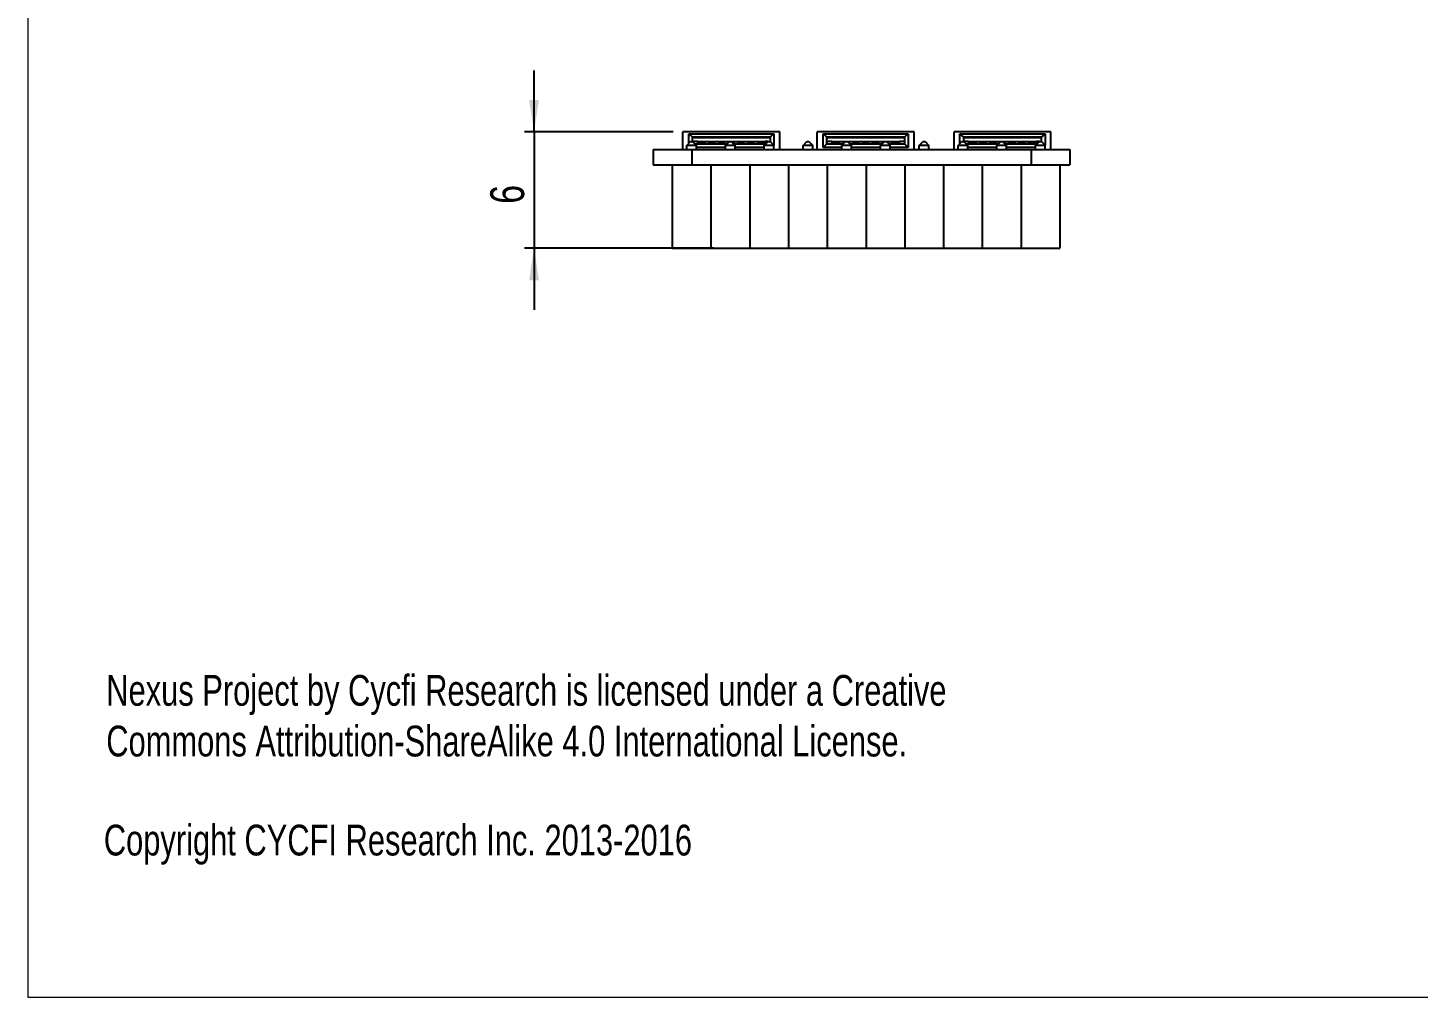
# Model space of a CAD drawing. Header units: millimetres. Extents: x 5 to 292, y 4 to 204.
# Drawn here: x 4.9 to 148.4, y 4.5 to 104.5 of the extents above; entities that cross this region are included whole.
import ezdxf

# ---------------------------------------------------------------- set-up
doc = ezdxf.new("R2010")
doc.units = ezdxf.units.MM
doc.layers.add('LAYER_1', color=179, linetype='Continuous')
doc.styles.add('SLDTEXTSTYLE0', font='TXT', dxfattribs={"width": 0.75})
doc.dimstyles.new('SLDDIMSTYLE0', dxfattribs={"dimtxt": 3.5, "dimasz": 3.302, "dimexe": 0, "dimexo": 0.0625, "dimgap": 0.875, "dimtad": 1, "dimlfac": 0.5, "dimrnd": 1e-09, "dimzin": 12, "dimdsep": 46, "dimtxsty": 'SLDTEXTSTYLE0', "dimsah": 1, "dimcen": 0.09, "dimadec": 0, "dimazin": 3, "dimtfac": 1, "dimtmove": 0, "dimatfit": 0, "dimfxl": 1, "dimfrac": 2, "dimtolj": 1, "dimtzin": 12, "dimarcsym": 0})

# ---------------------------------------------------------------- blocks, each defined once
blk = doc.blocks.new('SW_NOTE_0')
at = {"layer": 'LAYER_1', "color": 0, "char_height": 3.175, "attachment_point": 1, "style": 'SLDTEXTSTYLE0'}
for s, insert in [('Nexus Project by Cycfi Research is licensed under a Creative', (0, 4.09)), ('Commons Attribution-ShareAlike 4.0 International License.', (0, -1.14))]:
    blk.add_mtext(s, dxfattribs=dict(at, insert=insert))
blk = doc.blocks.new('_D')
at = {"layer": 'LAYER_1'}
for p, q in [((57.17, 93.74), (57.17, 100.09)), ((71.53, 93.74), (56.17, 93.74)), ((57.17, 93.74), (57.17, 81.74)), ((75.73, 81.74), (56.17, 81.74)), ((57.17, 81.74), (57.17, 75.39))]:
    blk.add_line(p, q, dxfattribs=at)
for points in [[(57.17, 93.74), (57.67, 97.04), (56.66, 97.04)], [(57.17, 81.74), (56.66, 78.44), (57.67, 78.44)]]:
    blk.add_solid(points, dxfattribs=at)
at = {"layer": 'LAYER_1', "insert": (52.65, 86.32), "char_height": 3.5, "attachment_point": 1, "rotation": 90, "style": 'SLDTEXTSTYLE0'}
blk.add_mtext('6', dxfattribs=at)

msp = doc.modelspace()

# ---------------------------------------------------------------- linework, layer by layer
at = {"color": 7, "linetype": 'Continuous', "lineweight": 18}
for p, q in [((4.92, 204.48), (4.92, 4.48)), ((4.92, 4.48), (291.92, 4.48))]:
    msp.add_line(p, q, dxfattribs=at)
at = {"color": 7, "linetype": 'Continuous', "lineweight": 25}
for p, q in [((72.529, 91.938), (72.529, 93.738)), ((82.529, 93.738), (72.529, 93.738)), ((73.129, 92.537), (73.129, 93.538)), ((73.129, 93.538), (81.929, 93.538)), ((73.529, 93.192), (73.129, 93.538)), ((81.929, 93.538), (81.529, 93.192)), ((81.929, 93.538), (81.929, 92.339)), ((82.529, 91.938), (82.529, 93.738)), ((86.398, 91.938), (86.398, 93.738)), ((96.398, 93.738), (86.398, 93.738)), ((86.998, 92.118), (86.998, 93.538)), ((86.998, 93.538), (95.798, 93.538)), ((87.398, 93.192), (86.998, 93.538)), ((95.798, 93.538), (95.398, 93.192)), ((95.798, 93.538), (95.798, 92.118)), ((96.398, 91.938), (96.398, 93.738)), ((100.519, 91.938), (100.519, 93.738)), ((110.519, 93.738), (100.519, 93.738)), ((101.119, 92.527), (101.119, 93.538)), ((101.119, 93.538), (109.919, 93.538)), ((101.519, 93.192), (101.119, 93.538)), ((109.919, 93.538), (109.519, 93.192)), ((109.919, 93.538), (109.919, 92.348)), ((110.519, 91.938), (110.519, 93.738)), ((69.459, 91.938), (69.459, 90.338)), ((69.459, 91.938), (73.459, 91.938)), ((72.93, 92.338), (73.33, 92.738)), ((73.93, 92.338), (72.93, 92.338)), ((72.93, 91.938), (72.93, 92.338)), ((73.33, 92.738), (73.53, 92.738)), ((73.459, 91.938), (73.459, 90.338)), ((73.459, 91.938), (108.459, 91.938)), ((73.529, 92.738), (73.529, 93.192)), ((81.529, 93.192), (73.529, 93.192)), ((81.529, 93.138), (73.529, 93.138)), ((73.53, 92.738), (73.629, 92.738)), ((73.53, 92.738), (73.93, 92.338)), ((74.029, 92.738), (73.629, 92.738)), ((73.75, 92.518), (77.11, 92.518)), ((73.93, 91.938), (73.93, 92.338)), ((76.93, 92.118), (73.93, 92.118)), ((74.029, 92.738), (74.029, 92.518)), ((74.029, 92.738), (77.33, 92.738)), ((74.259, 92.518), (74.259, 92.738)), ((74.359, 92.698), (74.319, 92.738)), ((74.359, 92.698), (74.359, 92.738)), ((74.699, 92.698), (74.359, 92.698)), ((74.359, 92.518), (74.359, 92.698)), ((74.379, 92.738), (74.379, 92.698)), ((74.379, 92.698), (74.379, 92.678)), ((74.379, 92.678), (74.379, 92.518)), ((74.679, 92.698), (74.679, 92.738)), ((74.679, 92.678), (74.679, 92.698)), ((74.679, 92.584), (74.679, 92.678)), ((74.679, 92.584), (74.679, 92.518)), ((74.699, 92.698), (74.739, 92.738)), ((74.699, 92.698), (74.699, 92.738)), ((74.699, 92.518), (74.699, 92.698)), ((74.799, 92.738), (74.799, 92.518)), ((75.259, 92.518), (75.259, 92.738)), ((75.359, 92.698), (75.319, 92.738)), ((75.359, 92.698), (75.359, 92.738)), ((75.359, 92.698), (75.359, 92.518)), ((75.699, 92.638), (75.359, 92.638)), ((75.379, 92.738), (75.379, 92.698)), ((75.379, 92.698), (75.379, 92.678)), ((75.379, 92.678), (75.379, 92.518)), ((75.679, 92.698), (75.679, 92.738)), ((75.679, 92.678), (75.679, 92.698)), ((75.679, 92.584), (75.679, 92.678)), ((75.679, 92.584), (75.679, 92.518)), ((75.699, 92.698), (75.739, 92.738)), ((75.699, 92.698), (75.699, 92.738)), ((75.699, 92.518), (75.699, 92.698)), ((75.799, 92.738), (75.799, 92.518)), ((76.259, 92.518), (76.259, 92.738)), ((76.359, 92.698), (76.319, 92.738)), ((76.359, 92.698), (76.359, 92.738)), ((76.359, 92.518), (76.359, 92.698)), ((76.699, 92.698), (76.359, 92.698)), ((76.699, 92.638), (76.359, 92.638)), ((76.379, 92.738), (76.379, 92.698)), ((76.379, 92.698), (76.379, 92.678)), ((76.379, 92.678), (76.379, 92.518)), ((76.679, 92.698), (76.679, 92.738)), ((76.679, 92.678), (76.679, 92.698)), ((76.679, 92.584), (76.679, 92.678)), ((76.679, 92.584), (76.679, 92.518)), ((76.699, 92.698), (76.739, 92.738)), ((76.699, 92.698), (76.699, 92.738)), ((76.699, 92.518), (76.699, 92.698)), ((76.799, 92.738), (76.799, 92.518)), ((76.93, 92.338), (77.33, 92.738)), ((77.93, 92.338), (76.93, 92.338)), ((76.93, 91.938), (76.93, 92.338)), ((77.259, 92.667), (77.259, 92.738)), ((77.324, 92.732), (77.319, 92.738)), ((77.33, 92.738), (77.53, 92.738)), ((77.53, 92.738), (81.029, 92.738)), ((77.53, 92.738), (77.93, 92.338)), ((77.679, 92.698), (77.679, 92.738)), ((77.679, 92.678), (77.679, 92.698)), ((77.679, 92.589), (77.679, 92.678)), ((77.699, 92.698), (77.739, 92.738)), ((77.699, 92.698), (77.699, 92.738)), ((77.699, 92.569), (77.699, 92.698)), ((77.75, 92.518), (81.11, 92.518)), ((77.799, 92.738), (77.799, 92.518)), ((77.93, 91.938), (77.93, 92.338)), ((80.93, 92.118), (77.93, 92.118)), ((78.259, 92.518), (78.259, 92.738)), ((78.359, 92.698), (78.319, 92.738)), ((78.359, 92.698), (78.359, 92.738)), ((78.359, 92.518), (78.359, 92.698)), ((78.699, 92.698), (78.359, 92.698)), ((78.699, 92.638), (78.359, 92.638)), ((78.379, 92.738), (78.379, 92.698)), ((78.379, 92.698), (78.379, 92.678)), ((78.379, 92.678), (78.379, 92.518)), ((78.679, 92.698), (78.679, 92.738)), ((78.679, 92.678), (78.679, 92.698)), ((78.679, 92.584), (78.679, 92.678)), ((78.679, 92.584), (78.679, 92.518)), ((78.699, 92.698), (78.699, 92.738)), ((78.699, 92.698), (78.739, 92.738)), ((78.699, 92.518), (78.699, 92.698)), ((78.799, 92.738), (78.799, 92.518)), ((79.259, 92.518), (79.259, 92.738)), ((79.359, 92.698), (79.319, 92.738)), ((79.359, 92.698), (79.359, 92.738)), ((79.359, 92.518), (79.359, 92.698)), ((79.699, 92.638), (79.359, 92.638)), ((79.379, 92.738), (79.379, 92.698)), ((79.379, 92.698), (79.379, 92.678)), ((79.379, 92.678), (79.379, 92.518)), ((79.679, 92.698), (79.679, 92.738)), ((79.679, 92.678), (79.679, 92.698)), ((79.679, 92.584), (79.679, 92.678)), ((79.679, 92.584), (79.679, 92.518)), ((79.699, 92.698), (79.699, 92.738)), ((79.699, 92.698), (79.739, 92.738)), ((79.699, 92.518), (79.699, 92.698)), ((79.799, 92.738), (79.799, 92.518)), ((80.259, 92.518), (80.259, 92.738)), ((80.359, 92.698), (80.319, 92.738)), ((80.359, 92.698), (80.359, 92.738)), ((80.359, 92.698), (80.359, 92.518)), ((80.699, 92.698), (80.359, 92.698)), ((80.379, 92.738), (80.379, 92.698)), ((80.379, 92.698), (80.379, 92.678)), ((80.379, 92.678), (80.379, 92.518)), ((80.679, 92.698), (80.679, 92.738)), ((80.679, 92.678), (80.679, 92.698)), ((80.679, 92.584), (80.679, 92.678)), ((80.679, 92.584), (80.679, 92.518)), ((80.699, 92.698), (80.739, 92.738)), ((80.699, 92.698), (80.699, 92.738)), ((80.699, 92.518), (80.699, 92.698)), ((80.799, 92.738), (80.799, 92.518)), ((80.93, 92.338), (81.33, 92.738)), ((81.93, 92.338), (80.93, 92.338)), ((80.93, 91.938), (80.93, 92.338)), ((81.029, 92.738), (81.029, 92.518)), ((81.33, 92.738), (81.029, 92.738)), ((81.33, 92.738), (81.53, 92.738)), ((81.529, 93.192), (81.529, 92.738)), ((81.53, 92.738), (81.93, 92.338)), ((81.93, 91.938), (81.93, 92.338)), ((84.93, 92.338), (85.33, 92.738)), ((85.93, 92.338), (84.93, 92.338)), ((84.93, 91.938), (84.93, 92.338)), ((85.33, 92.738), (85.53, 92.738)), ((85.53, 92.738), (85.93, 92.338)), ((85.93, 91.938), (85.93, 92.338)), ((86.998, 92.118), (87.398, 92.518)), ((88.93, 92.118), (86.998, 92.118)), ((95.398, 93.192), (87.398, 93.192)), ((87.398, 92.518), (87.398, 93.192)), ((95.398, 93.138), (87.398, 93.138)), ((87.398, 92.738), (87.498, 92.738)), ((87.398, 92.518), (89.11, 92.518)), ((87.898, 92.738), (87.498, 92.738)), ((87.898, 92.738), (87.898, 92.518)), ((87.898, 92.738), (89.33, 92.738)), ((88.128, 92.518), (88.128, 92.738)), ((88.228, 92.698), (88.188, 92.738)), ((88.228, 92.698), (88.228, 92.738)), ((88.568, 92.698), (88.228, 92.698)), ((88.228, 92.518), (88.228, 92.698)), ((88.248, 92.738), (88.248, 92.698)), ((88.248, 92.698), (88.248, 92.678)), ((88.248, 92.678), (88.248, 92.518)), ((88.548, 92.698), (88.548, 92.738)), ((88.548, 92.678), (88.548, 92.698)), ((88.548, 92.584), (88.548, 92.678)), ((88.548, 92.584), (88.548, 92.518)), ((88.568, 92.698), (88.608, 92.738)), ((88.568, 92.698), (88.568, 92.738)), ((88.568, 92.518), (88.568, 92.698)), ((88.668, 92.738), (88.668, 92.518)), ((88.93, 92.338), (89.33, 92.738)), ((89.93, 92.338), (88.93, 92.338)), ((88.93, 91.938), (88.93, 92.338)), ((89.128, 92.536), (89.128, 92.738)), ((89.228, 92.698), (89.188, 92.738)), ((89.228, 92.698), (89.228, 92.738)), ((89.228, 92.698), (89.228, 92.636)), ((89.248, 92.738), (89.248, 92.698)), ((89.248, 92.698), (89.248, 92.678)), ((89.248, 92.678), (89.248, 92.656)), ((89.33, 92.738), (89.53, 92.738)), ((89.53, 92.738), (93.33, 92.738)), ((89.53, 92.738), (89.93, 92.338)), ((89.548, 92.719), (89.548, 92.738)), ((89.568, 92.699), (89.568, 92.738)), ((89.569, 92.698), (89.608, 92.738)), ((89.668, 92.738), (89.668, 92.599)), ((89.75, 92.518), (93.11, 92.518)), ((89.93, 91.938), (89.93, 92.338)), ((92.93, 92.118), (89.93, 92.118)), ((90.128, 92.518), (90.128, 92.738)), ((90.228, 92.698), (90.188, 92.738)), ((90.228, 92.698), (90.228, 92.738)), ((90.228, 92.518), (90.228, 92.698)), ((90.568, 92.698), (90.228, 92.698)), ((90.568, 92.638), (90.228, 92.638)), ((90.248, 92.738), (90.248, 92.698)), ((90.248, 92.698), (90.248, 92.678)), ((90.248, 92.678), (90.248, 92.518)), ((90.548, 92.698), (90.548, 92.738)), ((90.548, 92.678), (90.548, 92.698)), ((90.548, 92.584), (90.548, 92.678)), ((90.548, 92.584), (90.548, 92.518)), ((90.568, 92.698), (90.608, 92.738)), ((90.568, 92.698), (90.568, 92.738)), ((90.568, 92.518), (90.568, 92.698)), ((90.668, 92.738), (90.668, 92.518)), ((91.128, 92.518), (91.128, 92.738)), ((91.228, 92.698), (91.188, 92.738)), ((91.228, 92.698), (91.228, 92.738)), ((91.228, 92.518), (91.228, 92.698)), ((91.568, 92.638), (91.228, 92.638)), ((91.248, 92.738), (91.248, 92.698)), ((91.248, 92.698), (91.248, 92.678)), ((91.248, 92.678), (91.248, 92.518)), ((91.548, 92.698), (91.548, 92.738)), ((91.548, 92.678), (91.548, 92.698)), ((91.548, 92.584), (91.548, 92.678)), ((91.548, 92.584), (91.548, 92.518)), ((91.568, 92.698), (91.608, 92.738)), ((91.568, 92.698), (91.568, 92.738)), ((91.568, 92.518), (91.568, 92.698)), ((91.668, 92.738), (91.668, 92.518)), ((92.128, 92.518), (92.128, 92.738)), ((92.228, 92.698), (92.188, 92.738)), ((92.228, 92.698), (92.228, 92.738)), ((92.228, 92.518), (92.228, 92.698)), ((92.568, 92.698), (92.228, 92.698)), ((92.568, 92.638), (92.228, 92.638)), ((92.248, 92.738), (92.248, 92.698)), ((92.248, 92.698), (92.248, 92.678)), ((92.248, 92.678), (92.248, 92.518)), ((92.548, 92.698), (92.548, 92.738)), ((92.548, 92.678), (92.548, 92.698)), ((92.548, 92.584), (92.548, 92.678)), ((92.548, 92.584), (92.548, 92.518)), ((92.568, 92.698), (92.568, 92.738)), ((92.568, 92.698), (92.608, 92.738)), ((92.568, 92.518), (92.568, 92.698)), ((92.668, 92.738), (92.668, 92.518)), ((92.93, 92.338), (93.33, 92.738)), ((93.93, 92.338), (92.93, 92.338)), ((92.93, 91.938), (92.93, 92.338)), ((93.128, 92.536), (93.128, 92.738)), ((93.228, 92.698), (93.188, 92.738)), ((93.228, 92.698), (93.228, 92.738)), ((93.228, 92.636), (93.228, 92.698)), ((93.248, 92.738), (93.248, 92.698)), ((93.248, 92.698), (93.248, 92.678)), ((93.248, 92.678), (93.248, 92.656)), ((93.33, 92.738), (93.53, 92.738)), ((93.53, 92.738), (94.898, 92.738)), ((93.53, 92.738), (93.93, 92.338)), ((93.548, 92.719), (93.548, 92.738)), ((93.568, 92.699), (93.568, 92.738)), ((93.569, 92.698), (93.608, 92.738)), ((93.668, 92.738), (93.668, 92.599)), ((93.75, 92.518), (95.398, 92.518)), ((93.93, 91.938), (93.93, 92.338)), ((95.798, 92.118), (93.93, 92.118)), ((94.128, 92.518), (94.128, 92.738)), ((94.228, 92.698), (94.188, 92.738)), ((94.228, 92.698), (94.228, 92.738)), ((94.228, 92.698), (94.228, 92.518)), ((94.568, 92.698), (94.228, 92.698)), ((94.248, 92.738), (94.248, 92.698)), ((94.248, 92.698), (94.248, 92.678)), ((94.248, 92.678), (94.248, 92.518)), ((94.548, 92.698), (94.548, 92.738)), ((94.548, 92.678), (94.548, 92.698)), ((94.548, 92.584), (94.548, 92.678)), ((94.548, 92.584), (94.548, 92.518)), ((94.568, 92.698), (94.608, 92.738)), ((94.568, 92.698), (94.568, 92.738)), ((94.568, 92.518), (94.568, 92.698)), ((94.668, 92.738), (94.668, 92.518)), ((94.898, 92.738), (94.898, 92.518)), ((95.298, 92.738), (94.898, 92.738)), ((95.398, 92.738), (95.298, 92.738)), ((95.398, 93.192), (95.398, 92.518)), ((95.398, 92.518), (95.798, 92.118)), ((96.93, 92.338), (97.33, 92.738)), ((97.93, 92.338), (96.93, 92.338)), ((96.93, 91.938), (96.93, 92.338)), ((97.33, 92.738), (97.53, 92.738)), ((97.53, 92.738), (97.93, 92.338)), ((97.93, 91.938), (97.93, 92.338)), ((100.93, 92.338), (101.33, 92.738)), ((101.93, 92.338), (100.93, 92.338)), ((100.93, 91.938), (100.93, 92.338)), ((101.33, 92.738), (101.53, 92.738)), ((101.519, 92.738), (101.519, 93.192)), ((109.519, 93.192), (101.519, 93.192)), ((109.519, 93.138), (101.519, 93.138)), ((101.53, 92.738), (101.619, 92.738)), ((101.53, 92.738), (101.93, 92.338)), ((102.019, 92.738), (101.619, 92.738)), ((101.75, 92.518), (105.11, 92.518)), ((101.93, 91.938), (101.93, 92.338)), ((104.93, 92.118), (101.93, 92.118)), ((102.019, 92.738), (102.019, 92.518)), ((102.019, 92.738), (105.33, 92.738)), ((102.249, 92.518), (102.249, 92.738)), ((102.349, 92.698), (102.309, 92.738)), ((102.349, 92.698), (102.349, 92.738)), ((102.689, 92.698), (102.349, 92.698)), ((102.349, 92.518), (102.349, 92.698)), ((102.369, 92.738), (102.369, 92.698)), ((102.369, 92.698), (102.369, 92.678)), ((102.369, 92.678), (102.369, 92.518)), ((102.669, 92.698), (102.669, 92.738)), ((102.669, 92.678), (102.669, 92.698)), ((102.669, 92.584), (102.669, 92.678)), ((102.669, 92.584), (102.669, 92.518)), ((102.689, 92.698), (102.729, 92.738)), ((102.689, 92.698), (102.689, 92.738)), ((102.689, 92.518), (102.689, 92.698)), ((102.789, 92.738), (102.789, 92.518)), ((103.249, 92.518), (103.249, 92.738)), ((103.349, 92.698), (103.309, 92.738)), ((103.349, 92.698), (103.349, 92.738)), ((103.349, 92.698), (103.349, 92.518)), ((103.689, 92.638), (103.349, 92.638)), ((103.369, 92.738), (103.369, 92.698)), ((103.369, 92.698), (103.369, 92.678)), ((103.369, 92.678), (103.369, 92.518)), ((103.669, 92.698), (103.669, 92.738)), ((103.669, 92.678), (103.669, 92.698)), ((103.669, 92.584), (103.669, 92.678)), ((103.669, 92.584), (103.669, 92.518)), ((103.689, 92.698), (103.729, 92.738)), ((103.689, 92.698), (103.689, 92.738)), ((103.689, 92.518), (103.689, 92.698)), ((103.789, 92.738), (103.789, 92.518)), ((104.249, 92.518), (104.249, 92.738)), ((104.349, 92.698), (104.309, 92.738)), ((104.349, 92.698), (104.349, 92.738)), ((104.349, 92.518), (104.349, 92.698)), ((104.689, 92.698), (104.349, 92.698)), ((104.689, 92.638), (104.349, 92.638)), ((104.369, 92.738), (104.369, 92.698)), ((104.369, 92.698), (104.369, 92.678)), ((104.369, 92.678), (104.369, 92.518)), ((104.669, 92.698), (104.669, 92.738)), ((104.669, 92.678), (104.669, 92.698)), ((104.669, 92.584), (104.669, 92.678)), ((104.669, 92.584), (104.669, 92.518)), ((104.689, 92.698), (104.729, 92.738)), ((104.689, 92.698), (104.689, 92.738)), ((104.689, 92.518), (104.689, 92.698)), ((104.789, 92.738), (104.789, 92.518)), ((104.93, 92.338), (105.33, 92.738)), ((105.93, 92.338), (104.93, 92.338)), ((104.93, 91.938), (104.93, 92.338)), ((105.249, 92.657), (105.249, 92.738)), ((105.319, 92.727), (105.309, 92.738)), ((105.33, 92.738), (105.53, 92.738)), ((105.53, 92.738), (109.019, 92.738)), ((105.53, 92.738), (105.93, 92.338)), ((105.669, 92.698), (105.669, 92.738)), ((105.669, 92.678), (105.669, 92.698)), ((105.669, 92.598), (105.669, 92.678)), ((105.689, 92.698), (105.729, 92.738)), ((105.689, 92.698), (105.689, 92.738)), ((105.689, 92.578), (105.689, 92.698)), ((105.75, 92.518), (109.11, 92.518)), ((105.789, 92.738), (105.789, 92.518)), ((105.93, 91.938), (105.93, 92.338)), ((108.93, 92.118), (105.93, 92.118)), ((106.249, 92.518), (106.249, 92.738)), ((106.349, 92.698), (106.309, 92.738)), ((106.349, 92.698), (106.349, 92.738)), ((106.349, 92.518), (106.349, 92.698)), ((106.689, 92.698), (106.349, 92.698)), ((106.689, 92.638), (106.349, 92.638)), ((106.369, 92.738), (106.369, 92.698)), ((106.369, 92.698), (106.369, 92.678)), ((106.369, 92.678), (106.369, 92.518)), ((106.669, 92.698), (106.669, 92.738)), ((106.669, 92.678), (106.669, 92.698)), ((106.669, 92.584), (106.669, 92.678)), ((106.669, 92.584), (106.669, 92.518)), ((106.689, 92.698), (106.689, 92.738)), ((106.689, 92.698), (106.729, 92.738)), ((106.689, 92.518), (106.689, 92.698)), ((106.789, 92.738), (106.789, 92.518)), ((107.249, 92.518), (107.249, 92.738)), ((107.349, 92.698), (107.309, 92.738)), ((107.349, 92.698), (107.349, 92.738)), ((107.349, 92.518), (107.349, 92.698)), ((107.689, 92.638), (107.349, 92.638)), ((107.369, 92.738), (107.369, 92.698)), ((107.369, 92.698), (107.369, 92.678)), ((107.369, 92.678), (107.369, 92.518)), ((107.669, 92.698), (107.669, 92.738)), ((107.669, 92.678), (107.669, 92.698)), ((107.669, 92.584), (107.669, 92.678)), ((107.669, 92.584), (107.669, 92.518)), ((107.689, 92.698), (107.689, 92.738)), ((107.689, 92.698), (107.729, 92.738)), ((107.689, 92.518), (107.689, 92.698)), ((107.789, 92.738), (107.789, 92.518)), ((108.249, 92.518), (108.249, 92.738)), ((108.349, 92.698), (108.309, 92.738)), ((108.349, 92.698), (108.349, 92.738)), ((108.349, 92.698), (108.349, 92.518)), ((108.689, 92.698), (108.349, 92.698)), ((108.369, 92.738), (108.369, 92.698)), ((108.369, 92.698), (108.369, 92.678)), ((108.369, 92.678), (108.369, 92.518)), ((108.459, 91.938), (108.459, 90.338)), ((108.459, 91.938), (112.459, 91.938)), ((108.669, 92.698), (108.669, 92.738)), ((108.669, 92.678), (108.669, 92.698)), ((108.669, 92.584), (108.669, 92.678)), ((108.669, 92.584), (108.669, 92.518)), ((108.689, 92.698), (108.729, 92.738)), ((108.689, 92.698), (108.689, 92.738)), ((108.689, 92.518), (108.689, 92.698)), ((108.789, 92.738), (108.789, 92.518)), ((108.93, 92.338), (109.33, 92.738)), ((109.93, 92.338), (108.93, 92.338)), ((108.93, 91.938), (108.93, 92.338)), ((109.019, 92.738), (109.019, 92.518)), ((109.33, 92.738), (109.019, 92.738)), ((109.33, 92.738), (109.53, 92.738)), ((109.519, 93.192), (109.519, 92.738)), ((109.53, 92.738), (109.93, 92.338)), ((109.93, 91.938), (109.93, 92.338)), ((112.459, 91.938), (112.459, 90.338)), ((69.459, 90.338), (73.459, 90.338)), ((71.43, 90.338), (71.43, 81.738)), ((73.459, 90.338), (108.459, 90.338)), ((75.43, 90.338), (75.43, 81.738)), ((79.43, 90.338), (79.43, 81.738)), ((83.43, 90.338), (83.43, 81.738)), ((87.43, 90.338), (87.43, 81.738)), ((91.43, 90.338), (91.43, 81.738)), ((95.43, 90.338), (95.43, 81.738)), ((99.43, 90.338), (99.43, 81.738)), ((103.43, 90.338), (103.43, 81.738)), ((107.43, 90.338), (107.43, 81.738)), ((108.459, 90.338), (112.459, 90.338)), ((111.43, 90.338), (111.43, 81.738)), ((71.43, 81.738), (75.43, 81.738)), ((75.43, 81.738), (79.43, 81.738)), ((79.43, 81.738), (83.43, 81.738)), ((83.43, 81.738), (87.43, 81.738)), ((87.43, 81.738), (91.43, 81.738)), ((91.43, 81.738), (95.43, 81.738)), ((95.43, 81.738), (99.43, 81.738)), ((99.43, 81.738), (103.43, 81.738)), ((103.43, 81.738), (107.43, 81.738)), ((107.43, 81.738), (111.43, 81.738))]:
    msp.add_line(p, q, dxfattribs=at)
at = {"color": 8, "linetype": 'Continuous', "lineweight": 25}
for p, q in [((74.699, 92.638), (74.379, 92.638)), ((77.699, 92.638), (77.63, 92.638)), ((80.679, 92.638), (80.359, 92.638)), ((88.568, 92.638), (88.248, 92.638)), ((89.23, 92.638), (89.228, 92.638)), ((93.23, 92.638), (93.228, 92.638)), ((94.548, 92.638), (94.228, 92.638)), ((102.689, 92.638), (102.369, 92.638)), ((105.689, 92.638), (105.63, 92.638)), ((108.669, 92.638), (108.349, 92.638))]:
    msp.add_line(p, q, dxfattribs=at)

# ---------------------------------------------------------------- block references
at = {"layer": 'LAYER_1'}
msp.add_blockref('SW_NOTE_0', (13.019, 33.63), dxfattribs=at)

# ---------------------------------------------------------------- texts
at = {"layer": 'LAYER_1', "insert": (12.766, 22.275), "char_height": 3.175, "attachment_point": 1, "style": 'SLDTEXTSTYLE0'}
msp.add_mtext('Copyright CYCFI Research Inc. 2013-2016', dxfattribs=at)

# ---------------------------------------------------------------- dimensions: what is measured, and where the dimension line sits
at = {"layer": 'LAYER_1'}
dim = msp.add_linear_dim(base=(57.165, 81.738), p1=(72.529, 93.738), p2=(76.73, 81.738), angle=90, dimstyle='SLDDIMSTYLE0', dxfattribs=at)
dim.commit()
dim.dimension.update_dxf_attribs({"geometry": '_D', "text_midpoint": (57.165, 87.608), "dimtype": 160})

doc.saveas('drawing.dxf')
